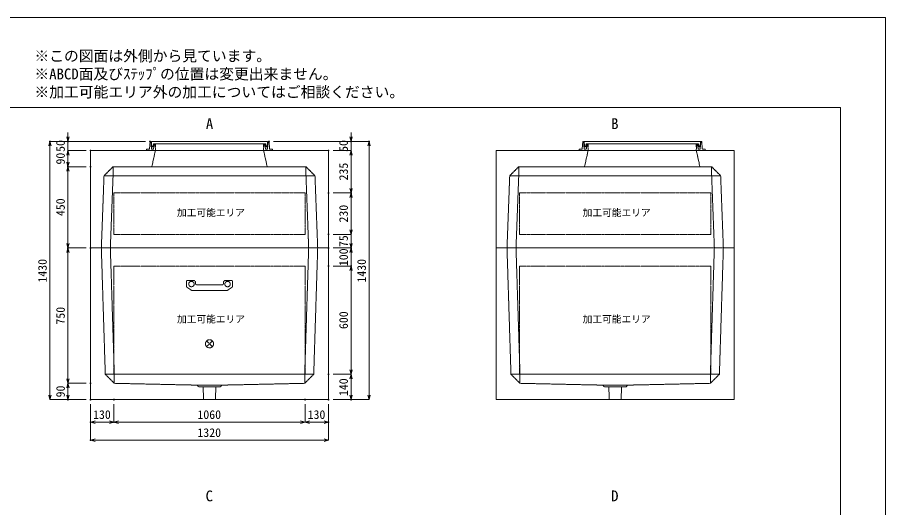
# Model space of a CAD drawing. Units: millimetres, scale not verified. Extents: x -3712 to 3712, y -2625 to 2625.
# Drawn here: x -1103 to 3712, y -91 to 2625 of the extents above; entities that cross this region are included whole.
import ezdxf
from ezdxf.enums import TextEntityAlignment as Align

# ---------------------------------------------------------------- set-up
doc = ezdxf.new("R2010")
doc.units = ezdxf.units.MM
doc.header["$LTSCALE"] = 10
doc.header["$PDMODE"] = 32
doc.header["$PDSIZE"] = 5
doc.linetypes.add('LONG_DASHED1', pattern=[7, 6, -1])
doc.linetypes.add('LONG_DOUBLE_CHAIN', pattern=[21.8, 18, -1, 0.6, -0.6, 0.6, -1])
for name, color, linetype, lineweight in [('0-0_D-TTL', 7, 'Continuous', 9), ('0-1_Defpoints', 7, 'Continuous', 9), ('0-3_D-TTL-TXT', 7, 'Continuous', 9), ('0-4_D-STR-TXT', 7, 'Continuous', 9), ('0-5_D-STR-DIM', 3, 'Continuous', 9), ('0-6_0', 7, 'Continuous', 9), ('0-7_D-STR', 7, 'LONG_DASHED1', 9), ('0-9_D-STR-STR5', 1, 'LONG_DOUBLE_CHAIN', 9), ('0-A_D-STR-STR3', 2, 'LONG_DASHED1', 9), ('0-B_D-STR-STR4', 134, 'Continuous', 9)]:
    doc.layers.add(name, color=color, linetype=linetype, lineweight=lineweight)
doc.styles.add('ＭＳ ゴシック', font='')
doc.styles.get('ＭＳ ゴシック').set_extended_font_data('MS Gothic')

# ---------------------------------------------------------------- blocks, each defined once
blk = doc.blocks.new('A$C4DE05FD1')
at = {"layer": '0-0_D-TTL', "color": 134}
for p, q in [((2000, 38000), (57400, 38000)), ((57400, 38000), (57400, 2000))]:
    blk.add_line(p, q, dxfattribs=at)
at = {"layer": '0-1_Defpoints', "color": 134}
for p, q in [((0, 42000), (59400, 42000)), ((59400, 42000), (59400, 0))]:
    blk.add_line(p, q, dxfattribs=at)
at = {"layer": '0-3_D-TTL-TXT', "style": 'ＭＳ ゴシック'}
for s, p in [('※この図面は外側から見ています。', (21630.46, 39907.83)), ('※ABCD面及びｽﾃｯﾌﾟの位置は変更出来ません。', (21630.46, 39107.83)), ('※加工可能エリア外の加工についてはご相談ください。', (21630.46, 38307.83))]:
    blk.add_text(s, height=481.1, dxfattribs=at).set_placement(p, align=Align.BOTTOM_LEFT)
blk = doc.blocks.new('_Open30')
at = {"layer": '0-6_0'}
blk.add_line((0, 0), (-10, 0), dxfattribs=at)
blk.add_lwpolyline([(-10, 2.679), (0, 0), (-10, -2.679)], dxfattribs=at)
blk = doc.blocks.new('A$C31CA379A')
at = {"layer": '0-4_D-STR-TXT', "style": 'ＭＳ ゴシック'}
for s, p in [('A', (-162.94, -1095.26)), ('B', (17819.31, -1095.26)), ('C', (-175.69, -17595.27)), ('D', (17819.31, -17595.27))]:
    blk.add_text(s, height=481.1, dxfattribs=at).set_placement(p, align=Align.BOTTOM_LEFT)
blk = doc.blocks.new('A$C3B485B4D')
at = {"layer": '0-7_D-STR', "linetype": 'Continuous'}
for p, q in [((-6600, 5400), (6600, 5400)), ((-6600, 0), (-6600, 5400)), ((6600, 5400), (6600, 0)), ((-6600, 0), (6600, 0))]:
    blk.add_line(p, q, dxfattribs=at)
at = {"layer": '0-7_D-STR'}
for p, q in [((-3000, 5400), (-3200, 4500)), ((3000, 5400), (3200, 4500)), ((-5850, 4000), (-5350, 4500)), ((5350, 4500), (-5350, 4500)), ((-5350, 4000), (-5350, 4500)), ((5850, 4000), (5350, 4500)), ((5350, 4000), (5350, 4500)), ((-5850, 4000), (-6000, 0)), ((5850, 4000), (-5850, 4000)), ((-5350, 4000), (-5500, 0)), ((5350, 4000), (5500, 0)), ((5850, 4000), (6000, 0))]:
    blk.add_line(p, q, dxfattribs=at)
at = {"layer": '0-9_D-STR-STR5'}
for p, q in [((-5300, 3050), (-5300, 750)), ((5300, 3050), (-5300, 3050))]:
    blk.add_line(p, q, dxfattribs=at)
blk.add_lwpolyline([(5300, 3050), (5300, 750), (-5300, 750)], dxfattribs=at)
blk = doc.blocks.new('A$C24650E6B')
at = {"layer": '0-7_D-STR', "linetype": 'Continuous'}
for p, q in [((-6600, 5400), (6600, 5400)), ((-6600, 0), (-6600, 5400)), ((6600, 5400), (6600, 0)), ((-6600, 0), (6600, 0))]:
    blk.add_line(p, q, dxfattribs=at)
at = {"layer": '0-7_D-STR'}
for p, q in [((-1500, 5400), (-1700, 4500)), ((4500, 5400), (4700, 4500)), ((-5850, 4000), (-5350, 4500)), ((5350, 4500), (-5350, 4500)), ((-5350, 4000), (-5350, 4500)), ((5850, 4000), (5350, 4500)), ((5350, 4000), (5350, 4500)), ((-5850, 4000), (-6000, 0)), ((5850, 4000), (-5850, 4000)), ((-5350, 4000), (-5500, 0)), ((5350, 4000), (5500, 0)), ((5850, 4000), (6000, 0))]:
    blk.add_line(p, q, dxfattribs=at)
at = {"layer": '0-9_D-STR-STR5'}
for p, q in [((-5300, 3050), (-5300, 750)), ((5300, 3050), (-5300, 3050))]:
    blk.add_line(p, q, dxfattribs=at)
blk.add_lwpolyline([(5300, 3050), (5300, 750), (-5300, 750)], dxfattribs=at)
blk = doc.blocks.new('A$C27844A11')
at = {"layer": '0-A_D-STR-STR3'}
for p, q in [((-1280, 500), (-1280, 226.8)), ((-1230, 550), (-879.2, 550)), ((1230, 550), (879.2, 550)), ((1280, 500), (1280, 226.8)), ((-1257.7, 185.2), (-1030.2, 16.8)), ((974.7, 0), (-974.7, 0)), ((-779.6, 458.7), (-771, 360.6)), ((721.2, 315), (-721.2, 315)), ((779.6, 458.7), (771, 360.6)), ((1257.7, 185.2), (1030.2, 16.8))]:
    blk.add_line(p, q, dxfattribs=at)
for centre in [(-1000, 350), (1000, 350)]:
    blk.add_circle(centre, 150, dxfattribs=at)
for centre, radius, start, end in [((-1230, 500), 50, 90, 180), ((-879.2, 450), 100, 5, 90), ((879.2, 450), 100, 90, 175), ((1230, 500), 50, 0, 90), ((-1230, 226.8), 50, 180, 236.30993), ((-974.7, 100), 100, 236.30993, 270), ((-721.2, 365), 50, 185, 270), ((721.2, 365), 50, 270, 355), ((974.7, 100), 100, 270, 303.69007), ((1230, 226.8), 50, 303.69007, 0)]:
    blk.add_arc(centre, radius, start, end, dxfattribs=at)
blk = doc.blocks.new('A$C657431FA')
at = {"layer": '0-7_D-STR', "linetype": 'Continuous'}
for p, q in [((-6600, 0), (6600, 0)), ((-6600, -8400), (-6600, 0)), ((6600, -8400), (6600, 0)), ((-6600, -8400), (6600, -8400))]:
    blk.add_line(p, q, dxfattribs=at)
at = {"layer": '0-7_D-STR'}
for p, q in [((-6000, 0), (-5780, -7000)), ((-5500, 0), (-5280, -7000)), ((5500, 0), (5280, -7000)), ((6000, 0), (5780, -7000)), ((-5280, -7500), (-5780, -7000)), ((5780, -7000), (-5780, -7000)), ((-5280, -7500), (-5280, -7000)), ((5280, -7500), (5780, -7000)), ((5280, -7500), (5280, -7000)), ((-5280, -7500), (-700, -7600)), ((-600, -7690), (-700, -7600)), ((700, -7600), (-700, -7600)), ((600, -7690), (-600, -7690)), ((-329.8, -8400), (-352.5, -7690)), ((329.8, -8400), (352.5, -7690)), ((600, -7690), (700, -7600)), ((5280, -7500), (700, -7600))]:
    blk.add_line(p, q, dxfattribs=at)
at = {"layer": '0-9_D-STR-STR5'}
for p, q in [((5300, -1000), (5300, -7000)), ((5300, -7000), (-5300, -7000))]:
    blk.add_line(p, q, dxfattribs=at)
blk.add_lwpolyline([(5300, -1000), (-5300, -1000), (-5300, -7000)], dxfattribs=at)
blk = doc.blocks.new('A$C284D0AE2')
at = {"layer": '0-B_D-STR-STR4'}
for p, q in [((-3300, 500), (-3327.8, 98.6)), ((-3250, 500), (-3300, 500)), ((-3221.3, 98.6), (-3250, 500)), ((-3225, 500), (-3225, 370)), ((-3490, 80), (-3500, 0)), ((-3500, 0), (3500, 0)), ((-3347.8, 80), (-3490, 80)), ((-3225, 370), (-3219.2, 370)), ((-3209.2, 360.9), (-3195, 200)), ((-3117.8, 80), (-3201.4, 80)), ((-3195, 200), (-3145, 200)), ((-3145, 200), (-3115, 370)), ((-3115, 370), (3115, 370)), ((-3090, 370), (-3106.2, 200.7)), ((-3106.2, 200.7), (-3086.1, 200.7)), ((-3070, 340), (-3098, 97.7)), ((-3000, 370), (-3090, 370)), ((-3020, 340), (-3070, 340)), ((-3000, 0), (-3020, 340)), ((-3011.8, 200.7), (-2991.8, 200.7)), ((-2991.8, 200.7), (-3000, 370)), ((3000, 370), (3090, 370)), ((3106.2, 200.7), (3086.1, 200.7)), ((3090, 370), (3106.2, 200.7)), ((3117.8, 80), (3201.4, 80)), ((3347.8, 80), (3490, 80)), ((3490, 80), (3500, 0))]:
    blk.add_line(p, q, dxfattribs=at)
for points in [[(-3225, 500), (3225, 500), (3225, 370), (3219.2, 370)], [(3221.3, 98.6), (3250, 500), (3300, 500), (3327.8, 98.6)], [(3011.8, 200.7), (2991.8, 200.7), (3000, 370)], [(3000, 0), (3020, 340), (3070, 340), (3098, 97.7)], [(3209.2, 360.9), (3195, 200), (3145, 200), (3115, 370)]]:
    blk.add_lwpolyline(points, dxfattribs=at)
for centre, radius, start, end in [((-3347.8, 100), 20, 270, 356.0372), ((-3201.4, 100), 20, 184.08562, 270), ((-3219.2, 360), 10, 5.04245, 90), ((-3117.8, 100), 20, 270, 353.41806), ((3117.8, 100), 20, 186.58194, 270), ((3201.4, 100), 20, 270, 355.91438), ((3219.2, 360), 10, 90, 174.95755), ((3347.8, 100), 20, 183.9628, 270)]:
    blk.add_arc(centre, radius, start, end, dxfattribs=at)
blk = doc.blocks.new('A$C1C640AAB')
at = {"layer": '0-9_D-STR-STR5'}
for p, q in [((-159.1, -159.1), (159.1, 159.1)), ((-159.1, 159.1), (159.1, -159.1))]:
    blk.add_line(p, q, dxfattribs=at)
blk.add_circle((0, 0), 225, dxfattribs=at)
blk = doc.blocks.new('A$C65f70860')
at = {"layer": '0-7_D-STR'}
blk.add_blockref('A$C657431FA', (0, 0), dxfattribs=at)
at = {"layer": '0-9_D-STR-STR5'}
blk.add_blockref('A$C1C640AAB', (0, -5310), dxfattribs=at)

msp = doc.modelspace()

# ---------------------------------------------------------------- linework, layer by layer
at = {"layer": '0-1_Defpoints'}
for p in [(-922.5, 1937.5), (-822.5, 1937.5), (-367.5, 1937.5), (292.5, 1937.5), (747.5, 1937.5), (847.5, 1937.5), (-697.5, 1887.5), (622.5, 1887.5), (622.5, 1887.5), (-822.5, 1797.5), (-697.5, 1797.5), (622.5, 1652.5), (747.5, 1652.5), (622.5, 1422.5), (-822.5, 1347.5), (-697.5, 1347.5), (-697.5, 1347.5), (622.5, 1347.5), (747.5, 1347.5), (622.5, 1247.5), (747.5, 1247.5), (622.5, 647.5), (622.5, 647.5), (-697.5, 597.5), (-697.5, 597.5), (-822.5, 507.5), (-697.5, 507.5), (-697.5, 507.5), (-567.5, 507.5), (492.5, 507.5), (622.5, 507.5), (622.5, 507.5), (622.5, 507.5), (747.5, 507.5), (-697.5, 382.5), (-567.5, 382.5), (622.5, 382.5), (-697.5, 282.5)]:
    msp.add_point(p, dxfattribs=at)
at = {"layer": '0-5_D-STR-DIM'}
for p, q in [((-822.5, 1962.5), (-822.5, 1987.5)), ((747.5, 1962.5), (747.5, 1987.5)), ((-392.5, 1937.5), (-922.5, 1937.5)), ((-392.5, 1937.5), (-822.5, 1937.5)), ((-822.5, 1887.5), (-822.5, 1937.5)), ((317.5, 1937.5), (747.5, 1937.5)), ((317.5, 1937.5), (847.5, 1937.5)), ((747.5, 1887.5), (747.5, 1937.5)), ((-922.5, 532.5), (-922.5, 1912.5)), ((-722.5, 1887.5), (-822.5, 1887.5)), ((-722.5, 1887.5), (-822.5, 1887.5)), ((647.5, 1887.5), (747.5, 1887.5)), ((647.5, 1887.5), (747.5, 1887.5)), ((847.5, 532.5), (847.5, 1912.5)), ((-822.5, 1862.5), (-822.5, 1822.5)), ((-822.5, 1862.5), (-822.5, 1837.5)), ((747.5, 1862.5), (747.5, 1837.5)), ((747.5, 1862.5), (747.5, 1677.5)), ((-722.5, 1797.5), (-822.5, 1797.5)), ((-722.5, 1797.5), (-822.5, 1797.5)), ((-822.5, 1372.5), (-822.5, 1772.5)), ((647.5, 1652.5), (747.5, 1652.5)), ((647.5, 1652.5), (747.5, 1652.5)), ((747.5, 1447.5), (747.5, 1627.5)), ((747.5, 1447.5), (747.5, 1472.5)), ((647.5, 1422.5), (747.5, 1422.5)), ((647.5, 1422.5), (747.5, 1422.5)), ((747.5, 1422.5), (747.5, 1347.5)), ((747.5, 1372.5), (747.5, 1397.5)), ((-722.5, 1347.5), (-822.5, 1347.5)), ((-722.5, 1347.5), (-822.5, 1347.5)), ((-822.5, 622.5), (-822.5, 1322.5)), ((647.5, 1347.5), (747.5, 1347.5)), ((647.5, 1347.5), (747.5, 1347.5)), ((747.5, 1247.5), (747.5, 1347.5)), ((747.5, 1322.5), (747.5, 1297.5)), ((647.5, 1247.5), (747.5, 1247.5)), ((647.5, 1247.5), (747.5, 1247.5)), ((747.5, 1222.5), (747.5, 1197.5)), ((747.5, 672.5), (747.5, 1222.5)), ((647.5, 647.5), (747.5, 647.5)), ((647.5, 647.5), (747.5, 647.5)), ((-722.5, 597.5), (-822.5, 597.5)), ((-722.5, 597.5), (-822.5, 597.5)), ((747.5, 622.5), (747.5, 532.5)), ((-822.5, 572.5), (-822.5, 532.5)), ((-722.5, 507.5), (-922.5, 507.5)), ((-722.5, 507.5), (-822.5, 507.5)), ((-697.5, 482.5), (-697.5, 282.5)), ((-697.5, 482.5), (-697.5, 382.5)), ((-567.5, 482.5), (-567.5, 382.5)), ((-567.5, 482.5), (-567.5, 382.5)), ((492.5, 482.5), (492.5, 382.5)), ((492.5, 482.5), (492.5, 382.5)), ((622.5, 482.5), (622.5, 382.5)), ((622.5, 482.5), (622.5, 282.5)), ((647.5, 507.5), (747.5, 507.5)), ((647.5, 507.5), (847.5, 507.5)), ((-592.5, 382.5), (-672.5, 382.5)), ((467.5, 382.5), (-542.5, 382.5)), ((517.5, 382.5), (597.5, 382.5)), ((597.5, 282.5), (-672.5, 282.5))]:
    msp.add_line(p, q, dxfattribs=at)

# ---------------------------------------------------------------- block references
at = {"layer": '0-0_D-TTL', "xscale": 0.125, "yscale": 0.125}
msp.add_blockref('A$C4DE05FD1', (-3712.5, -2625), dxfattribs=at)
at = {"layer": '0-4_D-STR-TXT', "xscale": 0.125, "yscale": 0.125}
msp.add_blockref('A$C31CA379A', (-37.5, 2125), dxfattribs=at)
at = {"layer": '0-5_D-STR-DIM', "xscale": 2.5, "yscale": 2.5}
for p, rotation in [((-922.5, 1937.5), 90), ((-822.5, 1937.5), 270), ((747.5, 1937.5), 270), ((847.5, 1937.5), 90), ((-822.5, 1887.5), 90), ((-822.5, 1887.5), 90), ((747.5, 1887.5), 90), ((747.5, 1887.5), 90), ((-822.5, 1797.5), 270), ((-822.5, 1797.5), 90), ((747.5, 1652.5), 270), ((747.5, 1652.5), 90), ((747.5, 1422.5), 270), ((747.5, 1422.5), 270), ((-822.5, 1347.5), 270), ((747.5, 1347.5), 270), ((-822.5, 1347.5), 90), ((747.5, 1347.5), 90), ((747.5, 1247.5), 90), ((747.5, 1247.5), 90), ((747.5, 647.5), 270), ((747.5, 647.5), 90), ((-822.5, 597.5), 270), ((-822.5, 597.5), 90), ((-922.5, 507.5), 270), ((-822.5, 507.5), 270), ((747.5, 507.5), 270), ((847.5, 507.5), 270), ((-697.5, 382.5), 180), ((-567.5, 382.5), 180), ((492.5, 382.5), 180), ((-697.5, 282.5), 180)]:
    msp.add_blockref('_Open30', p, dxfattribs=dict(at, rotation=rotation))
for p in [(-567.5, 382.5), (492.5, 382.5), (622.5, 382.5), (622.5, 282.5)]:
    msp.add_blockref('_Open30', p, dxfattribs=at)
at = {"layer": '0-7_D-STR', "xscale": 0.1, "yscale": 0.1}
for name, p in [('A$C3B485B4D', (-37.5, 1347.5)), ('A$C24650E6B', (2212.5, 1347.5)), ('A$C65f70860', (-37.5, 1347.5)), ('A$C657431FA', (2212.5, 1347.5))]:
    msp.add_blockref(name, p, dxfattribs=at)
at = {"layer": '0-A_D-STR-STR3', "xscale": 0.1, "yscale": 0.1}
msp.add_blockref('A$C27844A11', (-37.5, 1112.5), dxfattribs=at)
at = {"layer": '0-B_D-STR-STR4', "xscale": 0.1, "yscale": 0.1}
for p in [(-37.5, 1887.5), (2362.5, 1887.5)]:
    msp.add_blockref('A$C284D0AE2', p, dxfattribs=at)

# ---------------------------------------------------------------- texts
at = {"layer": '0-5_D-STR-DIM', "style": 'ＭＳ ゴシック'}
for s, p in [('50', (-825.75, 1879.88)), ('50', (744.25, 1879.88)), ('90', (-825.75, 1809.63)), ('235', (744.25, 1721.65)), ('450', (-825.75, 1524)), ('230', (744.25, 1488.5)), ('75', (744.25, 1352.4)), ('100', (744.25, 1246.85)), ('1430', (-925.75, 1155.6)), ('1430', (844.25, 1155.6)), ('750', (-825.75, 923)), ('600', (744.25, 898.25)), ('90', (-825.75, 519.63)), ('140', (744.25, 526.85))]:
    msp.add_text(s, height=48.09, rotation=90, dxfattribs=at).set_placement(p, align=Align.BOTTOM_LEFT)
for s, p in [('130', (-683.15, 385.75)), ('1060', (-104.4, 385.75)), ('130', (506.85, 385.75)), ('1320', (-104.4, 285.75))]:
    msp.add_text(s, height=48.09, dxfattribs=at).set_placement(p, align=Align.BOTTOM_LEFT)
at = {"layer": '0-9_D-STR-STR5', "style": 'ＭＳ ゴシック'}
for p in [(-217.98, 1512.15), (2032.02, 1512.15), (-217.98, 922.15), (2032.02, 922.15)]:
    msp.add_text('加工可能エリア', height=38.49, dxfattribs=at).set_placement(p, align=Align.BOTTOM_LEFT)

doc.saveas('drawing.dxf')
